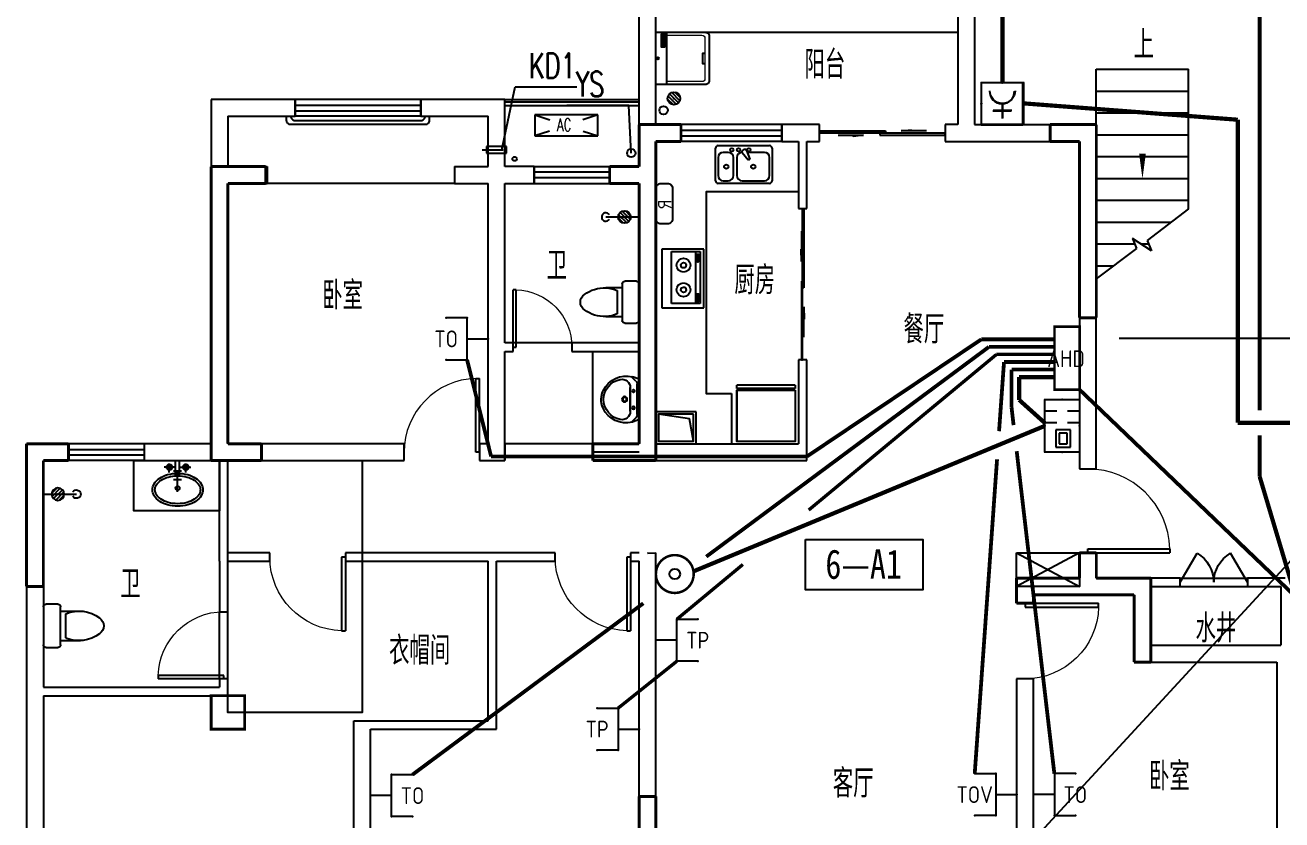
# Model space of a CAD drawing. Extents: x -993182 to -819982, y 169304 to 600104.
# Drawn here: x -895266 to -880287, y 401625 to 411088 of the extents above; entities that cross this region are included whole.
import ezdxf
from ezdxf.enums import TextEntityAlignment as Align

# ---------------------------------------------------------------- set-up
doc = ezdxf.new("R2010")
doc.units = 0
doc.header["$LTSCALE"] = 1000
doc.header["$MEASUREMENT"] = 0
doc.linetypes.add('DASH', pattern=[0.35, 0.25, -0.1])
for name, color, linetype in [('DIM_LEAD', 3, 'Continuous'), ('DIM_SYMB', 3, 'Continuous'), ('EQUIP-安防', 3, 'Continuous'), ('EQUIP-消防', 3, 'Continuous'), ('EQUIP-通讯', 3, 'Continuous'), ('kan', 146, 'Continuous'), ('KTIAO', 124, 'Continuous'), ('PUB_TEXT', 7, 'Continuous'), ('STAIR', 2, 'Continuous'), ('TEL_LEAD', 3, 'Continuous'), ('VPIPE-污水', 2, 'Continuous'), ('WALL', 4, 'Continuous'), ('WINDOW', 2, 'Continuous'), ('WIRE-信号', 4, 'TG_S'), ('WIRE-安防', 4, 'Continuous'), ('WIRE-照明', 1, 'Continuous'), ('WIRE-综合布线', 5, 'TG_GCS'), ('WIRE-网络', 6, 'TG_TD'), ('WIRE-通讯', 4, 'TG_TP'), ('冷凝水管', 6, 'Continuous'), ('家具', 187, 'Continuous'), ('文字2', 7, 'Continuous'), ('栏杆', 169, 'Continuous'), ('空调、空调洞', 66, 'Continuous'), ('面层', 215, 'Continuous')]:
    doc.layers.add(name, color=color, linetype=linetype)
doc.layers.add('RENDERING', color=125, linetype='Continuous', lineweight=13)
doc.layers.add('洁、厨具', color=8, linetype='Continuous', lineweight=9)
doc.styles.add('-宋体', font='', dxfattribs={"width": 0.8})
doc.styles.add('_ROMANC', font='romanc__.ttf', dxfattribs={"width": 0.700005})
doc.styles.add('_SIMPLEX', font='SIMPLEX.shx', dxfattribs={"width": 0.75})
doc.styles.add('_TCH_DIM', font='SIMPLEX', dxfattribs={"bigfont": 'GBCBIG'})
doc.styles.add('_TEL_ATTDEF', font='GBENOR', dxfattribs={"width": 0.8, "height": 3, "bigfont": 'GBCBIG'})
doc.styles.add('_TEL_DIM', font='ICED', dxfattribs={"width": 0.8, "height": 3.5, "bigfont": 'BZHZ'})
doc.styles.add('DIM_FONT', font='simplex_.ttf', dxfattribs={"width": 0.7, "bigfont": 'GBCBIG'})
doc.styles.get("Standard").update_dxf_attribs({"font": 'gbenor.shx', "bigfont": 'gbcbig.shx'})
doc.styles.add('TG_LINETYPE', font='ICED', dxfattribs={"width": 0.8, "height": 2, "bigfont": 'BZHZ'})
doc.styles.get('-宋体').set_extended_font_data('SimSun')
doc.linetypes.add('TG_GCS', pattern='A,1,-0.6,["GCS",TG_LINETYPE,S=0.1,R=0,X=-0.52,Y=-0.1],0', length=1.6)
doc.linetypes.add('TG_S', pattern='A,1,-0.3,["S",TG_LINETYPE,S=0.1,R=0,X=-0.23,Y=-0.1],0', length=1.3)
doc.linetypes.add('TG_TD', pattern='A,1,-0.45,["TD",TG_LINETYPE,S=0.1,R=0,X=-0.38,Y=-0.1],0', length=1.45)
doc.linetypes.add('TG_TD+TV', pattern='A,1,-0.9,["TD+TV",TG_LINETYPE,S=0.1,R=0,X=-0.82,Y=-0.1],0', length=1.9)
doc.linetypes.add('TG_TP', pattern='A,1,-0.45,["TP",TG_LINETYPE,S=0.1,R=0,X=-0.38,Y=-0.1],0', length=1.45)
doc.linetypes.add('TG_WS', pattern='A,1,-0.45,["WS",TG_LINETYPE,S=0.1,R=0,X=-0.38,Y=-0.1],0', length=1.45)

# ---------------------------------------------------------------- blocks, each defined once
blk = doc.blocks.new('ASDGFSDFGGDF')
at = {"layer": '家具'}
for p, q in [((695, -609), (695, 0)), ((695, -609), (695, 0)), ((0, -670), (0, -629)), ((0, -629), (28, -629)), ((0, -670), (695, -670)), ((28, -629), (28, -609)), ((695, -609), (666, -609)), ((666, -609), (666, -629)), ((666, -629), (695, -629)), ((695, -629), (695, -670))]:
    blk.add_line(p, q, dxfattribs=at)
for points in [[(0, -609), (0, 0), (695, 0), (695, -609)], [(666, -609), (28, -609), (28, -629), (666, -629)]]:
    blk.add_lwpolyline(points, close=True, dxfattribs=at)
blk = doc.blocks.new('sdfdsfgf')
at = {"layer": '家具'}
for points in [[(1414289, 21341), (1413809, 21341), (1413809, 20961), (1414289, 20961), (1414289, 21341)], [(1414259, 20991), (1414211, 21259), (1413839, 21311)]]:
    blk.add_lwpolyline(points, dxfattribs=at)
blk.add_lwpolyline([(1414259, 21311), (1413839, 21311), (1413839, 20991), (1414259, 20991)], close=True, dxfattribs=at)
blk = doc.blocks.new('A$C685A49D5')
at = {"layer": '家具'}
for p, q in [((31, 450), (644, 450)), ((0, 31), (0, 419)), ((31, 307), (31, 92)), ((153, 368), (92, 368)), ((215, 92), (215, 307)), ((256, 307), (256, 92)), ((390, 277), (320, 363)), ((340, 402), (325, 393)), ((369, 391), (408, 287)), ((583, 368), (377, 368)), ((644, 92), (644, 307)), ((675, 419), (675, 31)), ((408, 287), (390, 277)), ((644, 0), (31, 0)), ((92, 31), (153, 31)), ((317, 31), (583, 31))]:
    blk.add_line(p, q, dxfattribs=at)
for centre, radius in [((194, 399), 20.5), ((276, 399), 20.5), ((399, 399), 20.5), ((128, 199), 25.6), ((450, 199), 25.6)]:
    blk.add_circle(centre, radius, dxfattribs=at)
for centre, radius, start, end in [((31, 419), 30.7, 90, 180), ((644, 419), 30.7, 0, 90), ((92, 307), 61.4, 90, 180), ((153, 307), 61.4, 0, 90), ((317, 307), 61.4, 90, 180), ((335, 376), 20.5, 120, 219.4623), ((350, 384), 20.5, 20.5377, 120), ((583, 307), 61.4, 0, 90), ((31, 31), 30.7, 180, 270), ((92, 92), 61.4, 180, 270), ((153, 92), 61.4, 270, 0), ((317, 92), 61.4, 180, 270), ((583, 92), 61.4, 270, 0), ((644, 31), 30.7, 270, 0)]:
    blk.add_arc(centre, radius, start, end, dxfattribs=at)
at = {"layer": '家具', "style": 'DIM_FONT', "width": 0.8, "flags": 9}
for tag in ['YSIZE', 'XSIZE']:
    blk.add_attdef(tag, (338, 450), '', height=0.5, rotation=270, dxfattribs=at)
blk = doc.blocks.new('$plan$00001601')
at = {"layer": '家具'}
for p, q in [((-350, 16), (350, 16)), ((-350, -484), (-350, 16)), ((350, 16), (350, -484)), ((-323, -98), (-323, -440)), ((299, -98), (-323, -98)), ((299, -440), (299, -98)), ((-323, -384), (299, -384)), ((-323, -440), (299, -440)), ((-291, -407), (-291, -418)), ((-216, -416), (-280, -416)), ((-280, -416), (-280, -433)), ((-280, -433), (-216, -433)), ((-216, -433), (-216, -416)), ((-199, -408), (-199, -418)), ((182, -407), (182, -418)), ((193, -416), (193, -433)), ((257, -416), (193, -416)), ((193, -433), (257, -433)), ((257, -433), (257, -416)), ((274, -408), (274, -418)), ((350, -484), (-350, -484))]:
    blk.add_line(p, q, dxfattribs=at)
for points in [[(-199, -408, 0.259034), (-201, -404, 0.076276), (-213, -399, 0.036515), (-226, -397, 0.026615), (-245, -396, 0.026615), (-264, -397, 0.036515), (-277, -399, 0.076276), (-289, -404, 0.259034), (-291, -408, 0.078462), (-291, -409, 0.056762)], [(-199, -418, 0.259034), (-201, -415, 0.076276), (-213, -410, 0.036515), (-226, -407, 0.026615), (-245, -406, 0.026615), (-264, -407, 0.036515), (-277, -410, 0.076276), (-289, -415, 0.259034), (-291, -418, 0.259034), (-289, -422, 0.056762), (-280, -426, 0.036515)], [(-216, -427, 0.008736), (-213, -427, 0.076276), (-201, -422, 0.259034), (-199, -418, 0.259034)], [(274, -408, 0.259034), (272, -404, 0.076276), (260, -399, 0.036515), (247, -397, 0.026615), (228, -396, 0.026615), (209, -397, 0.036515), (196, -399, 0.076276), (184, -404, 0.259034), (182, -408, 0.078462), (182, -409, 0.056762)], [(274, -418, 0.259034), (272, -415, 0.076276), (260, -410, 0.036515), (247, -407, 0.026615), (228, -406, 0.026615), (209, -407, 0.036515), (196, -410, 0.076276), (184, -415, 0.259034), (182, -418, 0.259034), (184, -422, 0.056762), (193, -426, 0.036515)], [(257, -427, 0.008736), (260, -427, 0.076276), (272, -422, 0.259034), (274, -418, 0.259034)]]:
    blk.add_lwpolyline(points, format="xyb", dxfattribs=at)
for centre, radius, start, end in [((-158, -243), 82.5, 0.964, 0), ((-158, -243), 31.6, 0.6532, 0), ((134, -243), 82.5, 180, 179.036), ((134, -243), 31.6, 180, 179.3468)]:
    blk.add_arc(centre, radius, start, end, dxfattribs=at)
blk = doc.blocks.new('A$C3451006C')
blk.add_lwpolyline([(-50, 330), (-50, -30, 0.414214), (10, -90), (90, -90, 0.414214), (150, -30), (150, 330, 0.414214), (90, 390), (10, 390, 0.414214)], format="xyb", close=True)
at = {"style": '_SIMPLEX', "width": 0.8}
blk.add_text('R', height=150, rotation=270, dxfattribs=at).set_placement((-32, 144), align=Align.CENTER)
blk = doc.blocks.new('$plan$00001623')
at = {"layer": '家具', "linetype": 'Continuous'}
blk.add_line((-341, -145), (342, -145), dxfattribs=at)
at = {"layer": '家具'}
blk.add_lwpolyline([(295, -706), (-295, -706, -0.414214), (-345, -656), (-345, 0), (345, 0), (345, -656, -0.414214)], format="xyb", close=True, dxfattribs=at)
at = {"layer": '家具', "lineweight": 13}
blk.add_lwpolyline([(307, -145), (307, -611, -0.414214), (267, -651), (-267, -651, -0.414214), (-307, -611), (-307, -145)], format="xyb", dxfattribs=at)
at = {"layer": '家具'}
for points in [[(323, -72), (152, -72), (152, -120), (323, -120)], [(163, -86), (177, -86), (177, -99), (163, -99)], [(189, -86), (202, -86), (202, -99), (189, -99)], [(213, -86), (227, -86), (227, -99), (213, -99)], [(239, -86), (253, -86), (253, -99), (239, -99)], [(281, -110), (309, -110), (309, -80), (281, -80)]]:
    blk.add_lwpolyline(points, close=True, dxfattribs=at)
blk.add_lwpolyline([(-71, -651), (-71, -623), (0, -623), (71, -623), (71, -651)], dxfattribs=at)
blk.add_circle((0, -25), 16, dxfattribs=at)
blk = doc.blocks.new('90304092557924')
at = {"layer": 'KTIAO'}
for p, q in [((-375, 125), (-198, 66)), ((-375, 125), (-375, -125)), ((375, 125), (-375, 125)), ((375, 125), (198, 66)), ((375, -125), (375, 125)), ((-203, -68), (-375, -125)), ((-375, -125), (375, -125)), ((200, -67), (375, -125))]:
    blk.add_line(p, q, dxfattribs=at)
at = {"layer": 'KTIAO', "style": '_ROMANC', "width": 0.7}
blk.add_text('AC', height=148.6, dxfattribs=at).set_placement((-113, -66))
at = {"layer": 'KTIAO', "style": 'DIM_FONT', "oblique": 0, "width": 0.6, "flags": 9}
for tag in ['XSIZE', 'YSIZE']:
    blk.add_attdef(tag, (-375, -125), '', height=0.5, dxfattribs=at)
blk = doc.blocks.new('M_E6')
for p, q in [((-240, 0), (-270, -79)), ((240, 0), (-240, 0)), ((-237, 0), (239, 0)), ((240, 0), (270, -79)), ((-213, -36), (-271, -91)), ((-179, -23), (181, -23)), ((141, -105), (-141, -105)), ((-141, -105), (141, -105)), ((217, -37), (274, -95))]:
    blk.add_line(p, q)
for centre, radius in [((-99, -65), 16.3), ((2, -172), 31.6), ((2, -172), 23), ((101, -65), 16.3)]:
    blk.add_circle(centre, radius)
for centre, radius, start, end in [((28, -152), 307, 166.1751, 244.7296), ((-141, -205), 100, 90, 190.5602), ((-179, -73), 50, 90, 133.181), ((-28, -152), 307, 297.0639, 13.8249), ((141, -205), 100, 349.4398, 90), ((181, -73), 50, 44.5607, 90), ((0, -179), 243, 190.5602, 349.4398), ((0, -201), 250, 245.8071, 296.4628), ((28, -152), 307, 266.589, 266.5936)]:
    blk.add_arc(centre, radius, start, end)
at = {"width": 0.8, "flags": 9}
for tag in ['XSIZE', 'YSIZE']:
    blk.add_attdef(tag, (0, 0), '', height=0.5, dxfattribs=at)
blk = doc.blocks.new('1')
for p, q in [((-550, -239), (-550, 201)), ((-520, 231), (-380, 231)), ((-350, 201), (-350, 151)), ((-350, 151), (-350, -189)), ((-350, 151), (-154, 151)), ((-289, 121), (-289, -159)), ((-380, -269), (-520, -269)), ((-154, -189), (-350, -189)), ((-350, -189), (-350, -239))]:
    blk.add_line(p, q)
for centre, radius, start, end in [((-520, 201), 30, 90, 180), ((-380, 201), 30, 360, 90), ((-137, -247), 398, 92.544, 112.5495), ((-137, -247), 398, 53.3619, 92.544), ((40, -19), 110, 303.4509, 56.5491), ((-137, 208), 398, 267.456, 306.6381), ((-520, -239), 30, 180, 270), ((-380, -239), 30, 270, 360), ((-137, 208), 398, 247.4505, 267.456)]:
    blk.add_arc(centre, radius, start, end)
blk = doc.blocks.new('A$C6A1B0631')
at = {"layer": '家具'}
for p, q in [((0, 527), (0, 667)), ((30, 697), (470, 697)), ((500, 667), (500, 527)), ((470, 497), (30, 497)), ((80, 497), (80, 267)), ((390, 437), (110, 437)), ((420, 497), (420, 267))]:
    blk.add_line(p, q, dxfattribs=at)
for centre, radius, start, end in [((30, 667), 30, 90, 180), ((470, 667), 30, 0, 90), ((30, 527), 30, 180, 270), ((477, 284), 398, 157.4505, 216.6381), ((23, 284), 398, 323.3619, 22.5495), ((470, 527), 30, 270, 0), ((250, 108), 110, 213.4509, 326.5491)]:
    blk.add_arc(centre, radius, start, end, dxfattribs=at)
blk = doc.blocks.new('4')
at = {"layer": '家具'}
for p, q in [((2941864, -560013), (2941757, -560013)), ((2941801, -560087), (2941801, -559951)), ((2941897, -560087), (2941723, -560087)), ((2941897, -560136), (2941723, -560136)), ((2941801, -560136), (2941801, -560272)), ((2942094, -560111), (2941837, -560111)), ((2941851, -560063), (2941851, -560160)), ((2941851, -560087), (2941851, -560136)), ((2941897, -560087), (2941897, -560136)), ((2941951, -560063), (2941951, -560160)), ((2941864, -560210), (2941757, -560210))]:
    blk.add_line(p, q, dxfattribs=at)
for points in [[(2941874, -560110, -0.066088), (2941890, -559990, -0.078703), (2941932, -559897, -0.107168), (2942000, -559829, -0.142355), (2942071, -559809, -0.142355), (2942141, -559829, -0.107168), (2942209, -559897, -0.078703), (2942251, -559990, -0.066088), (2942267, -560110, -0.066088), (2942251, -560230, -0.078703), (2942209, -560323, -0.107168), (2942141, -560390, -0.142355), (2942071, -560411, -0.142355), (2942000, -560390, -0.107168), (2941932, -560323, -0.078703), (2941890, -560230, -0.066088)], [(2941904, -560110, -0.066088), (2941919, -559997, -0.078703), (2941957, -559913, -0.107168), (2942016, -559854, -0.142355), (2942071, -559839, -0.142355), (2942125, -559854, -0.107168), (2942184, -559913, -0.078703), (2942222, -559997, -0.066088), (2942237, -560110, -0.066088), (2942222, -560222, -0.078703), (2942184, -560306, -0.107168), (2942125, -560365, -0.142355), (2942071, -560381, -0.142355), (2942016, -560365, -0.107168), (2941957, -560306, -0.078703), (2941919, -560222, -0.066088)]]:
    blk.add_lwpolyline(points, format="xyb", close=True, dxfattribs=at)
for centre, radius in [((2941801, -560014), 34.1), ((2941801, -560014), 24.4), ((2941801, -560208), 34.1), ((2941801, -560208), 24.4), ((2942051, -560111), 24.4)]:
    blk.add_circle(centre, radius, dxfattribs=at)
blk = doc.blocks.new('$lvtry$00000168')
at = {"color": 0}
blk.add_line((0, 0), (0, -395), dxfattribs=at)
blk.add_arc((0, -395), 50, 121.0332, 58.9668, dxfattribs=at)
for p in [(0, 0), (0, -223)]:
    blk.add_point(p, dxfattribs=at)
blk = doc.blocks.new('$lvtry$00000171')
for p, q in [((-74, 11), (-11, 74)), ((-70, -27), (27, 70)), ((-53, -53), (53, 53)), ((-27, -70), (70, 27)), ((11, -74), (74, -11))]:
    blk.add_line(p, q)
blk.add_circle((0, 0), 75)
blk.add_point((0, 0))
blk = doc.blocks.new('A$C6BE329BC')
at = {"layer": '家具', "rotation": 180}
blk.add_blockref('$lvtry$00000171', (75, 271), dxfattribs=at)
at = {"layer": '家具'}
blk.add_blockref('$lvtry$00000168', (75, 445), dxfattribs=at)
blk = doc.blocks.new('q1')
at = {"color": 3, "const_width": 35}
for points in [[(-515593, -324518), (-515593, -324018)], [(-515593, -324018), (-515093, -324018)], [(-515093, -324018), (-515093, -324218)], [(-510693, -324018), (-510143, -324018)], [(-510693, -324218), (-510693, -324018)], [(-510143, -326318), (-510143, -324018)], [(-515393, -324718), (-515393, -324218)], [(-515393, -324218), (-515093, -324218)], [(-510693, -324218), (-510343, -324218)], [(-510343, -326318), (-510343, -324218)], [(-520693, -328018), (-520693, -324518)], [(-520693, -324518), (-520043, -324518)], [(-520043, -324518), (-520043, -324718)], [(-515943, -324518), (-515593, -324518)], [(-515943, -324718), (-515943, -324518)], [(-520493, -327818), (-520493, -324718)], [(-520493, -324718), (-520043, -324718)], [(-515943, -324718), (-515593, -324718)], [(-515593, -327818), (-515593, -324718)], [(-515393, -328018), (-515393, -324718)], [(-510143, -326318), (-510343, -326318)], [(-522893, -327818), (-522393, -327818)], [(-522893, -329518), (-522893, -327818)], [(-522393, -327818), (-522393, -328018)], [(-520493, -327818), (-520093, -327818)], [(-520093, -327818), (-520093, -328018)], [(-516143, -327818), (-515593, -327818)], [(-516143, -328018), (-516143, -327818)], [(-522693, -328018), (-522393, -328018)], [(-522693, -329518), (-522693, -328018)], [(-520693, -328018), (-520093, -328018)], [(-516143, -328018), (-515393, -328018)], [(-510343, -329418), (-510343, -329118)], [(-510343, -329118), (-510143, -329118)], [(-510143, -329418), (-510143, -329118)], [(-522693, -329518), (-522893, -329518)], [(-511093, -329418), (-510343, -329418)], [(-511093, -329718), (-511093, -329418)], [(-510143, -329418), (-509493, -329418)], [(-509493, -330418), (-509493, -329418)], [(-510893, -329618), (-510343, -329618)], [(-510893, -329718), (-510893, -329618)], [(-510343, -329618), (-509693, -329618)], [(-509693, -330418), (-509693, -329618)], [(-510893, -329718), (-511093, -329718)], [(-509493, -330418), (-509693, -330418)], [(-515593, -334518), (-515593, -332018)], [(-515593, -332018), (-515393, -332018)], [(-515393, -334318), (-515393, -332018)]]:
    blk.add_lwpolyline(points, dxfattribs=at)
blk.add_lwpolyline([(-520293, -331218), (-520293, -330818), (-520693, -330818), (-520693, -331218)], close=True, dxfattribs=at)
blk = doc.blocks.new('A$C06D6341B')
at = {"layer": '空调、空调洞', "linetype": 'DASH'}
for p, q in [((40, 0), (40, 340)), ((80, 290), (0, 290)), ((0, 290), (0, 50)), ((80, 50), (80, 290)), ((0, 50), (80, 50))]:
    blk.add_line(p, q, dxfattribs=at)
blk = doc.blocks.new('$DorLib2D$00000001')
for p, q in [((0.45, 0.975), (0.5, 0.975)), ((0.45, 0), (0.45, 0.975)), ((0.5, 0), (0.5, 0.975)), ((0.5, 0), (0.45, 0))]:
    blk.add_line(p, q)
at = {"lineweight": 13}
blk.add_arc((0.475, 0), 0.975, 91.4693, 180, dxfattribs=at)
blk = doc.blocks.new('$DorLib2D$00000131')
at = {"color": 0, "linetype": 'Continuous'}
for p, q in [((0.15, 0.125), (0.2319, 0.1973)), ((0.2319, 0.1973), (0.2319, 0.125)), ((-0.5, 0.125), (-0.5, 0)), ((0.0192, 0.125), (-0.5, 0.125)), ((0.0192, 0), (0.0192, 0.125)), ((0.35, 0.125), (0.15, 0.125)), ((-0.5, 0), (0.0192, 0)), ((-0.024, 0), (0.5, 0)), ((-0.024, -0.125), (-0.024, 0)), ((0.5, 0), (0.5, -0.125)), ((-0.35, -0.125), (-0.15, -0.125)), ((-0.2319, -0.1973), (-0.2319, -0.125)), ((-0.15, -0.125), (-0.2319, -0.1973)), ((0.5, -0.125), (-0.024, -0.125))]:
    blk.add_line(p, q, dxfattribs=at)
blk = doc.blocks.new('$WINLIB2D$00000001')
at = {"color": 0}
for points in [[(-0.5, 0.5), (-0.5, -0.5)], [(-0.5, 0.5), (0.5, 0.5)], [(0.5, -0.5), (0.5, 0.5)], [(0.5, 0.1667), (-0.5, 0.1667)], [(0.5, -0.1667), (-0.5, -0.1667)], [(-0.5, -0.5), (0.5, -0.5)]]:
    blk.add_lwpolyline(points, dxfattribs=at)
blk = doc.blocks.new('$DorLib2D$00000231')
at = {"color": 0}
for p, q in [((-0.5, 0), (-0.25, 0.433)), ((0.5, 0), (0.25, 0.433))]:
    blk.add_line(p, q, dxfattribs=at)
for centre, start, end in [((-0.5, 0), 0, 60), ((0.5, 0), 120, 180)]:
    blk.add_arc(centre, 0.5, start, end, dxfattribs=at)
blk = doc.blocks.new('5#、7#楼参照')
at = {"color": 6}
blk.add_lwpolyline([(-254008.8, -338415.6), (-252408.8, -338415.6), (-252408.8, -341415.6), (-254008.8, -341415.6)], close=True, dxfattribs=at)
blk.add_circle((-249202, -334754.6), 50, dxfattribs=at)
at = {"layer": 'DIM_LEAD'}
for p, q in [((-250745.1, -334715.6), (-250585.9, -333966.8)), ((-250745.1, -334715.6), (-250585.9, -333966.8)), ((-250745.1, -334715.6), (-250585.9, -333966.8)), ((-250745.1, -334715.6), (-250585.9, -333966.8)), ((-250745.1, -334715.6), (-250585.9, -333966.8)), ((-250585.9, -333966.8), (-249848.4, -333966.8)), ((-249230.5, -334185.6), (-249969.7, -334185.6)), ((-249202, -334754.6), (-249230.5, -334185.6)), ((-241291.8, -336960.9), (-243388, -336960.9))]:
    blk.add_line(p, q, dxfattribs=at)
at = {"layer": 'DIM_SYMB'}
blk.add_lwpolyline([(-243108.8, -333832, 0, 0, 0), (-243108.8, -335061.1, 0, 80, 0), (-243108.8, -334761.1, 0, 0, 0)], format="xyseb", dxfattribs=at)
at = {"layer": 'kan', "color": 124}
blk.add_line((-248908.8, -333315.6), (-245308.8, -333315.6), dxfattribs=at)
at = {"layer": 'kan'}
blk.add_lwpolyline([(-250708.8, -334115.6), (-249108.8, -334115.6)], dxfattribs=at)
at = {"layer": 'STAIR'}
for p, q in [((-243658.8, -336251.6), (-243658.8, -333755.6)), ((-243658.8, -333755.6), (-242558.8, -333755.6)), ((-242558.8, -335419.6), (-242558.8, -333755.6)), ((-243658.8, -334015.6), (-242558.8, -334015.6)), ((-243658.8, -334275.6), (-242558.8, -334275.6)), ((-243658.8, -334535.6), (-242558.8, -334535.6)), ((-243658.8, -334795.6), (-242558.8, -334795.6)), ((-243658.8, -335055.6), (-242558.8, -335055.6)), ((-243658.8, -335315.6), (-242558.8, -335315.6)), ((-242558.8, -335419.6), (-243053.1, -335793.4)), ((-243658.8, -335575.6), (-242765, -335575.6)), ((-243002.3, -335918.5), (-243228.1, -335772.4)), ((-243228.1, -335772.4), (-243180.4, -335889.8)), ((-243053.1, -335793.4), (-243002.3, -335918.5)), ((-243658.8, -335835.6), (-243202.5, -335835.6)), ((-243180.4, -335889.8), (-243658.8, -336251.6)), ((-243130.5, -335835.6), (-243035.9, -335835.6)), ((-243658.8, -336095.6), (-243452.5, -336095.6))]:
    blk.add_line(p, q, dxfattribs=at)
at = {"layer": 'VPIPE-污水'}
blk.add_circle((-248816, -334244.1, -76423.5), 50, dxfattribs=at)
at = {"layer": 'WALL'}
for p, q in [((-249108.8, -334515.6), (-249108.8, -332515.6)), ((-248908.8, -334415.6), (-248908.8, -332815.6)), ((-245308.8, -332815.6), (-245308.8, -334415.6)), ((-245108.8, -332815.6), (-245108.8, -334415.6)), ((-253208.8, -334115.6), (-254208.8, -334115.6)), ((-254208.8, -334115.6), (-254208.8, -335015.6)), ((-253208.8, -334315.6), (-253208.8, -334115.6)), ((-250708.8, -334115.6), (-251708.8, -334115.6)), ((-251708.8, -334115.6), (-251708.8, -334315.6)), ((-250708.8, -334915.6), (-250708.8, -334115.6)), ((-254008.8, -334315.6), (-253208.8, -334315.6)), ((-254008.8, -334315.6), (-254008.8, -334915.6)), ((-251708.8, -334315.6), (-250908.8, -334315.6)), ((-250908.8, -334915.6), (-250908.8, -334315.6)), ((-248609, -334415.6), (-248908.8, -334415.6)), ((-248609, -334615.6), (-248609, -334415.6)), ((-247208.8, -334415.6), (-247409, -334415.6)), ((-247409, -334415.6), (-247409, -334615.6)), ((-246958.8, -334415.6), (-247208.8, -334415.6)), ((-246958.8, -334615.6), (-246958.8, -334415.6)), ((-245308.8, -334415.6), (-245458.8, -334415.6)), ((-245458.8, -334415.6), (-245458.8, -334615.6)), ((-245108.8, -334415.6), (-243658.8, -334415.6)), ((-243658.8, -338515.6), (-243658.8, -334415.6)), ((-249108.8, -334515.6), (-249108.8, -334915.6)), ((-248908.8, -334615.6), (-248908.8, -335015.6)), ((-248908.8, -334615.6), (-248609, -334615.6)), ((-247409, -334615.6), (-247208.8, -334615.6)), ((-247208.8, -334615.6), (-247208.8, -335415.6)), ((-247108.8, -335415.6), (-247108.8, -334615.6)), ((-247108.8, -334615.6), (-246958.8, -334615.6)), ((-245458.8, -334615.6), (-245208.8, -334615.6)), ((-245208.8, -334615.6), (-243858.8, -334615.6)), ((-243858.8, -334615.6), (-243858.8, -338515.6)), ((-254008.8, -334915.6), (-253539.8, -334915.6)), ((-253539.8, -334915.6), (-253539.8, -335115.6)), ((-251309.8, -334915.6), (-250908.8, -334915.6)), ((-251309.8, -334915.6), (-251309.8, -335115.6)), ((-250358.8, -334915.6), (-250708.8, -334915.6)), ((-250358.8, -335115.6), (-250358.8, -334915.6)), ((-249108.8, -334915.6), (-249458.8, -334915.6)), ((-249458.8, -334915.6), (-249458.8, -335115.6)), ((-254208.8, -335015.6), (-254208.8, -338215.6)), ((-248908.8, -335015.6), (-248908.8, -337015.6)), ((-254008.8, -335115.6), (-253539.8, -335115.6)), ((-254008.8, -335115.6), (-254008.8, -338215.6)), ((-251309.8, -335115.6), (-250908.8, -335115.6)), ((-250908.8, -337015.6), (-250908.8, -335115.6)), ((-250708.8, -335115.6), (-250358.8, -335115.6)), ((-250708.8, -337015.6), (-250708.8, -335115.6)), ((-249458.8, -335115.6), (-249108.8, -335115.6)), ((-249108.8, -335115.6), (-249108.8, -337015.6)), ((-247208.8, -335415.6), (-247108.8, -335415.6)), ((-250908.8, -338215.6), (-250908.8, -337015.6)), ((-250608.8, -337015.6), (-250708.8, -337015.6)), ((-250708.8, -338215.6), (-250708.8, -337115.6)), ((-250708.8, -337115.6), (-250608.8, -337115.6)), ((-250608.8, -337115.6), (-250608.8, -337015.6)), ((-249108.8, -337015.6), (-249908.8, -337015.6)), ((-249908.8, -337015.6), (-249908.8, -337115.6)), ((-249908.8, -337115.6), (-249108.8, -337115.6)), ((-249108.8, -337115.6), (-249108.8, -338215.6)), ((-248908.8, -337015.6), (-248908.8, -338215.6)), ((-247108.8, -337215.6), (-247208.8, -337215.6)), ((-247208.8, -337215.6), (-247208.8, -338215.6)), ((-247108.8, -338415.6), (-247108.8, -337215.6)), ((-255908.8, -338215.6), (-256408.8, -338215.6)), ((-256408.8, -338215.6), (-256408.8, -341115.6)), ((-255908.8, -338415.6), (-255908.8, -338215.6)), ((-254208.8, -338215.6), (-255008.8, -338215.6)), ((-255008.8, -338215.6), (-255008.8, -338415.6)), ((-251908.8, -338215.6), (-254008.8, -338215.6)), ((-251908.8, -338415.6), (-251908.8, -338215.6)), ((-250908.8, -338215.6), (-251008.8, -338215.6)), ((-251008.8, -338215.6), (-251008.8, -338415.6)), ((-250708.8, -338415.6), (-250708.8, -338215.6)), ((-249108.8, -338215.6), (-249658.8, -338215.6)), ((-249658.8, -338215.6), (-249658.8, -338415.6)), ((-248908.8, -338215.6), (-247208.8, -338215.6)), ((-256208.8, -338415.6), (-255908.8, -338415.6)), ((-256208.8, -338415.6), (-256208.8, -341115.6)), ((-255008.8, -338415.6), (-254108.8, -338415.6)), ((-254108.8, -339615.6), (-254108.8, -338415.6)), ((-254008.8, -338415.6), (-251908.8, -338415.6)), ((-254008.8, -339515.6), (-254008.8, -338415.6)), ((-251008.8, -338415.6), (-250808.8, -338415.6)), ((-250808.8, -338415.6), (-250708.8, -338415.6)), ((-249658.8, -338415.6), (-249008.8, -338415.6)), ((-249008.8, -338415.6), (-247108.8, -338415.6)), ((-243858.8, -338515.6), (-243658.8, -338515.6)), ((-253508.8, -339515.6), (-254008.8, -339515.6)), ((-253508.8, -339615.6), (-253508.8, -339515.6)), ((-250808.8, -339515.6), (-252608.8, -339515.6)), ((-252608.8, -339515.6), (-252608.8, -339615.6)), ((-250108.8, -339515.6), (-250808.8, -339515.6)), ((-250108.8, -339615.6), (-250108.8, -339515.6)), ((-249108.8, -339515.6), (-249208.8, -339515.6)), ((-249208.8, -339515.6), (-249208.8, -339615.6)), ((-249008.9, -339518.5), (-248908.8, -339515.6)), ((-249006, -339518.6), (-249008.9, -339518.5)), ((-248908.8, -339615.6), (-248908.8, -339515.6)), ((-243658.8, -339515.6), (-243858.8, -339515.6)), ((-243858.8, -339515.6), (-243858.8, -339815.6)), ((-243658.8, -339815.6), (-243658.8, -339515.6)), ((-254108.8, -339615.6), (-254108.8, -340215.6)), ((-254008.8, -339615.6), (-253508.8, -339615.6)), ((-254008.8, -340215.6), (-254008.8, -339615.6)), ((-252608.8, -339615.6), (-250908.8, -339615.6)), ((-250908.8, -341515.6), (-250908.8, -339615.6)), ((-250808.8, -339615.6), (-250108.8, -339615.6)), ((-250808.8, -341615.6), (-250808.8, -339615.6)), ((-249208.8, -339615.6), (-249108.8, -339615.6)), ((-249108.8, -344715.6), (-249108.8, -339615.6)), ((-248908.8, -344715.6), (-248908.8, -339615.6)), ((-244608.8, -339815.6), (-244608.8, -340115.6)), ((-244608.8, -339815.6), (-243858.8, -339815.6)), ((-243658.8, -339815.6), (-243108.8, -339815.6)), ((-243108.8, -339815.6), (-243008.8, -339815.6)), ((-242658.8, -339815.6), (-243008.8, -339815.6)), ((-242658.8, -339915.6), (-242658.8, -339815.6)), ((-241408.8, -339815.6), (-241858.8, -339815.6)), ((-241858.8, -339815.6), (-241858.8, -339915.6)), ((-243008.8, -339915.6), (-242658.8, -339915.6)), ((-243004.5, -339915.8), (-243008.8, -339915.6)), ((-243004.7, -339920.1), (-243004.5, -339915.8)), ((-241858.8, -339915.6), (-241458.8, -339915.6)), ((-241458.8, -339915.6), (-241458.8, -340615.6)), ((-244608.8, -340115.6), (-244408.8, -340115.6)), ((-244408.8, -340115.6), (-244408.8, -340015.6)), ((-244408.8, -340015.6), (-243758.8, -340015.6)), ((-243758.8, -340015.6), (-243208.8, -340015.6)), ((-243208.8, -340015.6), (-243208.8, -340815.6)), ((-243008.8, -340015.6), (-243008.8, -340615.6)), ((-254108.8, -340215.6), (-254008.8, -340215.6)), ((-243008.8, -340615.6), (-241458.8, -340615.6)), ((-243208.8, -340815.6), (-241508.8, -340815.6)), ((-241508.8, -340815.6), (-241508.8, -343915.6)), ((-254008.8, -341015.6), (-254108.8, -341015.6)), ((-254108.8, -341015.6), (-254108.8, -341115.6)), ((-254008.8, -341215.6), (-254008.8, -341015.6)), ((-244408.8, -341015.6), (-244608.8, -341015.6)), ((-244608.8, -341015.6), (-244608.8, -344015.6)), ((-244408.8, -343915.6), (-244408.8, -341015.6)), ((-256408.8, -341115.6), (-256408.8, -344815.6)), ((-256208.8, -341115.6), (-254108.8, -341115.6)), ((-256208.8, -341215.6), (-254008.8, -341215.6)), ((-256208.8, -341215.6), (-256208.8, -344715.6)), ((-252508.8, -344715.6), (-252508.8, -341515.6)), ((-252508.8, -341515.6), (-250908.8, -341515.6)), ((-252308.8, -344715.6), (-252308.8, -341615.6)), ((-252308.8, -341615.6), (-250808.8, -341615.6))]:
    blk.add_line(p, q, dxfattribs=at)
at = {"layer": 'WINDOW'}
for p, q in [((-251309.8, -335115.6), (-253539.8, -335115.6)), ((-249908.8, -337015.6), (-250608.8, -337015.6)), ((-249658.8, -338215.6), (-250708.8, -338215.6)), ((-242658.8, -339815.6, 0), (-241858.8, -339815.6, 0)), ((-242658.8, -339915.6, 0), (-241858.8, -339915.6, 0)), ((-254108.8, -341015.6, 0), (-254108.8, -340215.6, 0))]:
    blk.add_line(p, q, dxfattribs=at)
at = {"layer": 'WINDOW', "linetype": 'DASH'}
for p, q in [((-250708.8, -338215.6), (-250708.8, -338415.6)), ((-249658.8, -338415.6), (-249658.8, -338215.6))]:
    blk.add_line(p, q, dxfattribs=at)
at = {"layer": '冷凝水管'}
blk.add_circle((-250592.3, -334822.9, -76423.5), 25, dxfattribs=at)
at = {"layer": '家具'}
blk.add_line((-248008.8, -337615.6, 0), (-248008.8, -338215.6, 0), dxfattribs=at)
at = {"layer": '家具', "elevation": 0}
blk.add_lwpolyline([(-247208.8, -335215.6), (-247208.8, -335215.6), (-248308.8, -335215.6), (-248308.8, -335215.6), (-248308.8, -337615.6), (-248308.8, -337615.6), (-248308.8, -337615.6), (-248008.8, -337615.6)], dxfattribs=at)
at = {"layer": '家具'}
for points in [[(-249108.8, -338315.6), (-249658.8, -338315.6), (-249658.8, -337415.6), (-249658.8, -337115.6), (-249108.8, -337115.6)], [(-243858.8, -339515.6), (-244608.8, -339915.6)], [(-244608.8, -339515.6), (-243858.8, -339915.6)]]:
    blk.add_lwpolyline(points, dxfattribs=at)
for points in [[(-255130.3, -338415.6), (-254108.8, -338415.6), (-254108.8, -339015.6), (-255130.3, -339015.6)], [(-244608.8, -339515.6), (-243858.8, -339515.6), (-243858.8, -339915.6), (-244608.8, -339915.6)]]:
    blk.add_lwpolyline(points, close=True, dxfattribs=at)
at = {"layer": '栏杆'}
for points in [[(-250708.8, -334145.6), (-249108.8, -334145.6)], [(-250708.8, -334185.6), (-249108.8, -334185.6)]]:
    blk.add_lwpolyline(points, dxfattribs=at)
for points in [[(-251608.8, -334315.6), (-251608.8, -334365.6, -0.4142136), (-251658.8, -334415.6), (-253258.8, -334415.6, -0.4142136), (-253308.8, -334365.6), (-253308.8, -334315.6)], [(-253258.8, -334315.6), (-253258.8, -334315.6, 0.4142136), (-253208.8, -334365.6), (-251708.8, -334365.6, 0.4142136), (-251658.8, -334315.6), (-251658.8, -334315.6)]]:
    blk.add_lwpolyline(points, format="xyb", dxfattribs=at)
at = {"rotation": 270}
blk.add_blockref('A$C6BE329BC', (-249553.8, -335440.6), dxfattribs=at)
at = {"xscale": -1, "rotation": 90}
blk.add_blockref('A$C6BE329BC', (-255763.8, -338740.6), dxfattribs=at)
at = {"layer": 'RENDERING'}
blk.add_blockref('90304092557924', (-249975.1, -334425.1), dxfattribs=at)
at = {"layer": 'WINDOW'}
for name, p, xscale, yscale, zscale, rotation in [('$WINLIB2D$00000001', (-252458.8, -334215.6), 1500, 200, 1500, 180), ('$WINLIB2D$00000001', (-248009, -334515.6), 1200, 200, 1200, 180), ('$DorLib2D$00000131', (-246208.8, -334515.6), -1500, -200, -1500, 359.9999998587222), ('$DorLib2D$00000131', (-247158.8, -336315.6), 1800, 100, 1800, 90), ('$DorLib2D$00000001', (-250258.8, -337065.6), 700, -700, 700, 180), ('$DorLib2D$00000001', (-251458.8, -338315.6), 900, 900, 900, 359.999999999331), ('$WINLIB2D$00000001', (-255458.8, -338315.6), -900, 200, -900, 359.9999999932738), ('$DorLib2D$00000001', (-243758.8, -339015.6), 1000, 1000, 1000, 270), ('$DorLib2D$00000231', (-242258.8, -339865.6), -800, 800, -800, 359.9999999999875), ('$DorLib2D$00000001', (-253058.8, -339565.6), 900, -900, 900, 359.999999998949), ('$DorLib2D$00000001', (-249658.8, -339565.6), 900, -900, 900, 359.9999999989476), ('$DorLib2D$00000001', (-244508.8, -340565.6), 900, -900, 900, 90.00000000003537), ('$DorLib2D$00000001', (-254058.8, -340615.6), -800, 800, -800, 90)]:
    blk.add_blockref(name, p, dxfattribs=dict(at, xscale=xscale, yscale=yscale, zscale=zscale, rotation=rotation))
at = {"layer": 'WINDOW', "xscale": 900, "yscale": 200, "zscale": 900}
blk.add_blockref('$WINLIB2D$00000001', (-249908.8, -335015.6), dxfattribs=at)
at = {"layer": '家具'}
for name, p, rotation in [('$lvtry$00000171', (-248692.8, -334103.1, -76423.5), 89.99999999999999), ('ASDGFSDFGGDF', (-247246.5, -338187.2, 0), 180), ('4', (305502, 2603307, -292.7), 270)]:
    blk.add_blockref(name, p, dxfattribs=dict(at, rotation=rotation))
for name, p in [('A$C685A49D5', (-248198.3, -335114.9, 0)), ('sdfdsfgf', (-1662717.8, -359176.2))]:
    blk.add_blockref(name, p, dxfattribs=at)
at = {"layer": '家具', "xscale": -1}
for name, p in [('A$C3451006C', (-248758.8, -335506.3, 0)), ('1', (-249658.3, -336510.3, 0))]:
    blk.add_blockref(name, p, dxfattribs=at)
for name, p, rotation in [('$plan$00001601', (-248821.5, -336247.8, 0), 90), ('M_E6', (-249108.8, -337688.1), 270)]:
    blk.add_blockref(name, p, dxfattribs=dict(at, rotation=rotation))
at = {"layer": '家具', "xscale": -1.03000020980835, "yscale": 1.03000020980835, "zscale": 1.029999999998836, "rotation": 90}
blk.add_blockref('A$C6A1B0631', (-255490.7, -340126.6), dxfattribs=at)
at = {"layer": '洁、厨具', "xscale": 0.9000000001396984, "yscale": 0.9000000001396984, "zscale": 0.9000000001396984, "rotation": 90}
blk.add_blockref('$plan$00001623', (-248908.8, -333626.1), dxfattribs=at)
at = {"layer": '空调、空调洞', "rotation": 270}
blk.add_blockref('A$C06D6341B', (-250978.8, -334675.6, -76423.5), dxfattribs=at)
at = {"layer": '面层'}
blk.add_blockref('q1', (266484, -10397.2), dxfattribs=at)
at = {"layer": 'DIM_LEAD', "color": 7, "style": '_TCH_DIM', "width": 0.705882}
for s, p in [('KD1', (-250423.4, -333861.8)), ('YS', (-249864.7, -334080.6))]:
    blk.add_text(s, height=297.5, dxfattribs=at).set_placement(p)
at = {"layer": 'DIM_SYMB', "color": 7, "style": '_TCH_DIM'}
blk.add_text('上', height=337.6, dxfattribs=at).set_placement((-243213.1, -333631.8))
blk = doc.blocks.new('$equip$00001847')
for p, q in [((-0.5, 0.499), (-0.5, 0.999)), ((0.5, 0.999), (0.5, 0.499)), ((0.5, 0.499), (-0.5, 0.499)), ((0, 0.5), (0, 0))]:
    blk.add_line(p, q)
for p in [(-0.5, 0.999), (0.5, 0.999), (-0.5, 0.499), (0.5, 0.499), (0, 0)]:
    blk.add_point(p)
at = {"color": 7, "style": '_TEL_DIM'}
blk.add_attdef('$TEXT$', text='', height=0.4, dxfattribs=at).set_placement((0, 0.999), align=Align.MIDDLE_CENTER)
at = {"color": 7, "style": '_TEL_DIM', "flags": 1}
blk.add_attdef('A', text='', height=0.00002, dxfattribs=at).set_placement((0, 0), align=Align.MIDDLE_CENTER)
blk = doc.blocks.new('$equip$00002334')
for p, q in [((-0.75, 0.304), (-0.75, -0.296)), ((0.75, 0.304), (-0.75, 0.304)), ((0.75, -0.296), (0.75, 0.304)), ((-0.75, -0.296), (0.75, -0.296))]:
    blk.add_line(p, q)
at = {"const_width": 0.06}
blk.add_lwpolyline([(-0.75, 0.304), (0.75, 0.304), (0.75, -0.296), (-0.75, -0.296), (-0.75, 0.304), (0.75, 0.304)], dxfattribs=at)
for p in [(0, 0.304), (-0.75, 0.004), (0.75, 0.004), (0, -0.296)]:
    blk.add_point(p)
at = {"color": 7, "style": '_TEL_DIM'}
blk.add_attdef('$TEXT$', text='', height=0.4, dxfattribs=at).set_placement((-0.012, 0.028), align=Align.MIDDLE_CENTER)
at = {"color": 7, "flags": 1}
blk.add_attdef('A', text='', height=0.00002, dxfattribs=at).set_placement((0, 0), align=Align.MIDDLE_CENTER)
blk = doc.blocks.new('$equip$00002479')
at = {"const_width": 0.04}
blk.add_lwpolyline([(-0.3, 0, 1), (0.3, 0, 1), (-0.3, 0, 0.942883)], format="xyb", dxfattribs=at)
for radius in [0.3, 0.0841]:
    blk.add_circle((0, 0), radius)
for p in [(0, 0.3), (-0.3, 0), (0.3, 0), (0, -0.3)]:
    blk.add_point(p)
at = {"color": 7, "style": '_TEL_DIM', "flags": 1}
blk.add_attdef('A', text='', height=0.00002, dxfattribs=at).set_placement((0, 0), align=Align.MIDDLE_CENTER)
blk = doc.blocks.new('$equip$00002625')
at = {"linetype": 'Continuous'}
for p, q in [((-0.625, -0.415), (-0.625, 0.415)), ((-0.625, 0.415), (0.625, 0.415)), ((0.071, 0.129), (0.071, 0.415)), ((0.35, 0.129), (0.35, 0.415)), ((0.625, 0.415), (0.625, -0.415)), ((0.071, -0.415), (0.071, -0.129)), ((0.35, -0.415), (0.35, -0.129)), ((0.625, -0.415), (-0.625, -0.415))]:
    blk.add_line(p, q, dxfattribs=at)
for p, q in [((-0.092, 0.153), (-0.504, 0.153)), ((-0.504, 0.153), (-0.504, -0.199)), ((-0.172, 0.073), (-0.424, 0.073)), ((-0.424, 0.073), (-0.424, -0.119)), ((-0.172, -0.119), (-0.172, 0.073)), ((-0.092, -0.199), (-0.092, 0.153)), ((-0.504, -0.199), (-0.092, -0.199)), ((-0.424, -0.119), (-0.172, -0.119))]:
    blk.add_line(p, q)
at = {"const_width": 0.04}
blk.add_lwpolyline([(-0.625, 0.415), (0.625, 0.415), (0.625, -0.415), (-0.625, -0.415), (-0.625, 0.415), (0.625, 0.415)], dxfattribs=at)
for p in [(0, 0.415), (-0.625, 0), (0.625, 0), (0, -0.415)]:
    blk.add_point(p)
at = {"color": 7, "style": '_TEL_DIM', "flags": 1}
blk.add_attdef('A', text='', height=0.000025, dxfattribs=at).set_placement((0, 0), align=Align.MIDDLE_CENTER)
blk = doc.blocks.new('$equip$00002656')
for p, q in [((-0.5, 1), (-0.5, 0)), ((0.5, 1), (-0.5, 1)), ((0.5, 0), (0.5, 1)), ((-0.219, 0.331), (0.222, 0.331)), ((0, 0.5), (0, 0.15)), ((-0.5, 0), (0.5, 0))]:
    blk.add_line(p, q)
at = {"const_width": 0.04}
blk.add_lwpolyline([(-0.5, 1), (0.5, 1), (0.5, 0), (-0.5, 0), (-0.5, 1), (0.5, 1)], dxfattribs=at)
blk.add_arc((0, 0.8), 0.3, 180, 0)
for p in [(0, 1), (-0.5, 0.5), (0.5, 0.5), (0, 0)]:
    blk.add_point(p)
at = {"color": 7, "flags": 1}
for tag, height, p in [('B', 0.4, (0.762, 0.292)), ('A', 0.00002, (0, 0))]:
    blk.add_attdef(tag, text='', height=height, dxfattribs=at).set_placement(p, align=Align.MIDDLE_CENTER)

msp = doc.modelspace()

# ---------------------------------------------------------------- linework, layer by layer
at = {"layer": 'TEL_LEAD'}
msp.add_line((-878348, 406703), (-883682, 400920), dxfattribs=at)
at = {"layer": 'WIRE-信号', "linetype": 'TG_WS', "const_width": 50}
for points in [[(-882998, 406897), (-883419, 406897)], [(-883419, 406897), (-883419, 406626)], [(-883419, 406626), (-883113, 406351)], [(-887300, 404584), (-883113, 406316)]]:
    msp.add_lwpolyline(points, dxfattribs=at)
at = {"layer": 'WIRE-安防', "linetype": 'Continuous', "const_width": 50}
for points in [[(-880552, 406503), (-880552, 413545)], [(-880552, 405712), (-880552, 406203)], [(-880552, 405712), (-880125, 404283)]]:
    msp.add_lwpolyline(points, dxfattribs=at)
at = {"layer": 'WIRE-照明', "linetype": 'Continuous', "const_width": 50}
for points in [[(-883617, 410407), (-883617, 416384)], [(-880813, 409962), (-883367, 410157)], [(-880813, 406353), (-880813, 409962)], [(-877998, 406353), (-880813, 406353)]]:
    msp.add_lwpolyline(points, dxfattribs=at)
at = {"layer": 'WIRE-综合布线', "linetype": 'TG_GCS', "const_width": 45}
msp.add_lwpolyline([(-882698, 406747), (-879976, 404140)], dxfattribs=at)
at = {"layer": 'WIRE-网络', "linetype": 'TG_TD+TV', "const_width": 45}
for points in [[(-887148, 404759), (-883779, 407257)], [(-883779, 407257), (-882998, 407257)], [(-883658, 406253), (-883599, 407077)], [(-883599, 407077), (-882998, 407077)], [(-883948, 402175), (-883682, 405918)], [(-890649, 402163), (-887898, 404203)]]:
    msp.add_lwpolyline(points, dxfattribs=at)
at = {"layer": 'WIRE-网络', "linetype": 'TG_TD', "const_width": 45}
for points in [[(-885948, 405952), (-883869, 407347)], [(-883869, 407347), (-882998, 407347)], [(-889998, 407102), (-889712, 405952)], [(-883509, 406987), (-882998, 406987)], [(-883509, 406536), (-883509, 406987)], [(-883509, 406536), (-883485, 406325)], [(-889712, 405952), (-885948, 405952)], [(-883448, 406015), (-882999, 402175)]]:
    msp.add_lwpolyline(points, dxfattribs=at)
at = {"layer": 'WIRE-通讯', "color": 4, "linetype": 'TG_TP', "const_width": 40}
for points in [[(-885927, 405314), (-883689, 407167)], [(-883689, 407167), (-882998, 407167)], [(-887499, 404013), (-886711, 404666)], [(-888198, 402955), (-887499, 403513)]]:
    msp.add_lwpolyline(points, dxfattribs=at)
at = {"layer": '文字2', "color": 5}
msp.add_lwpolyline([(-885965, 404964), (-884565, 404964), (-884565, 404364), (-885965, 404364)], close=True, dxfattribs=at)

# ---------------------------------------------------------------- block references
at = {"layer": 'EQUIP-安防', "xscale": 500, "yscale": 500, "zscale": 500, "rotation": 90}
msp.add_blockref('$equip$00002625', (-882906, 406316), dxfattribs=at)
at = {"layer": 'EQUIP-安防', "xscale": 750.7507507507505, "yscale": 750.7507507507505, "zscale": 750.7507507507505}
msp.add_blockref('$equip$00002479', (-887523, 404552), dxfattribs=at)
at = {"layer": 'EQUIP-消防', "yscale": 500, "zscale": 500}
for p, xscale in [((-883623, 409903), 500), ((-883617, 409907), -500)]:
    msp.add_blockref('$equip$00002656', p, dxfattribs=dict(at, xscale=xscale))
at = {"layer": 'EQUIP-通讯'}
ref = msp.add_blockref('$equip$00001847', (-889748, 407352), dxfattribs=dict(at, xscale=-500, yscale=500, zscale=500, rotation=90))
ref.add_attrib('$TEXT$', 'TO', dxfattribs={"layer": '0', "color": 7, "height": 200, "style": '_TEL_ATTDEF'}).set_placement((-890248, 407352), align=Align.MIDDLE_CENTER)
ref = msp.add_blockref('$equip$00002334', (-882846, 407122), dxfattribs=dict(at, xscale=500, yscale=500, zscale=500, rotation=90))
ref.add_attrib('$TEXT$', 'AHD', dxfattribs={"layer": '0', "color": 7, "height": 200, "style": '_TEL_ATTDEF'}).set_placement((-882860, 407116), align=Align.MIDDLE_CENTER)
ref = msp.add_blockref('$equip$00001847', (-887748, 403763), dxfattribs=dict(at, xscale=500, yscale=500, zscale=500, rotation=270.0000000000002))
ref.add_attrib('$TEXT$', 'TP', dxfattribs={"layer": '0', "color": 7, "height": 200, "style": '_TEL_ATTDEF'}).set_placement((-887249, 403763), align=Align.MIDDLE_CENTER)
ref = msp.add_blockref('$equip$00001847', (-887948, 402705), dxfattribs=dict(at, xscale=500, yscale=500, zscale=500, rotation=90))
ref.add_attrib('$TEXT$', 'TP', dxfattribs={"layer": '0', "color": 7, "height": 200, "style": '_TEL_ATTDEF'}).set_placement((-888448, 402705), align=Align.MIDDLE_CENTER)
ref = msp.add_blockref('$equip$00001847', (-883448, 401925), dxfattribs=dict(at, xscale=500, yscale=500, zscale=500, rotation=90.00000000000017))
ref.add_attrib('$TEXT$', 'TOV', dxfattribs={"layer": '0', "color": 7, "height": 200, "style": '_TEL_ATTDEF'}).set_placement((-883948, 401925), align=Align.MIDDLE_CENTER)
ref = msp.add_blockref('$equip$00001847', (-883248, 401925), dxfattribs=dict(at, xscale=-500, yscale=500, zscale=500, rotation=269.999999999998))
ref.add_attrib('$TEXT$', 'TO', dxfattribs={"layer": '0', "color": 7, "height": 200, "rotation": 360, "style": '_TEL_ATTDEF'}).set_placement((-882749, 401925), align=Align.MIDDLE_CENTER)
ref = msp.add_blockref('$equip$00001847', (-891148, 401913), dxfattribs=dict(at, xscale=500, yscale=500, zscale=500, rotation=269.9999999999999))
ref.add_attrib('$TEXT$', 'TO', dxfattribs={"layer": '0', "color": 7, "height": 200, "style": '_TEL_ATTDEF'}).set_placement((-890649, 401913), align=Align.MIDDLE_CENTER)
at = {"layer": '面层'}
msp.add_blockref('5#、7#楼参照', (-638840, 744319), dxfattribs=at)

# ---------------------------------------------------------------- texts
at = {"layer": 'PUB_TEXT'}
for s, height, p in [('阳台', 337.6, (-885977, 410450, 0)), ('卫', 338, (-889049, 408056, 0)), ('厨房', 337.6, (-886813, 407883, 0)), ('卧室', 337.6, (-891726, 407700, 0)), ('餐厅', 337.6, (-884797, 407297, 0)), ('卫', 338, (-894133, 404262, 0)), ('水井', 337.6, (-881317, 403737, 76424)), ('衣帽间', 337.6, (-890928, 403471, 0)), ('卧室', 337.6, (-881871, 401974, 0)), ('客厅', 337.6, (-885640, 401890, 0))]:
    msp.add_text(s, height=height, dxfattribs=at).set_placement(p)
at = {"layer": '文字2', "color": 63, "style": '-宋体', "width": 0.8}
msp.add_text('6—A1', height=350, dxfattribs=at).set_placement((-885272, 404670), align=Align.MIDDLE_CENTER)

doc.saveas('drawing.dxf')
